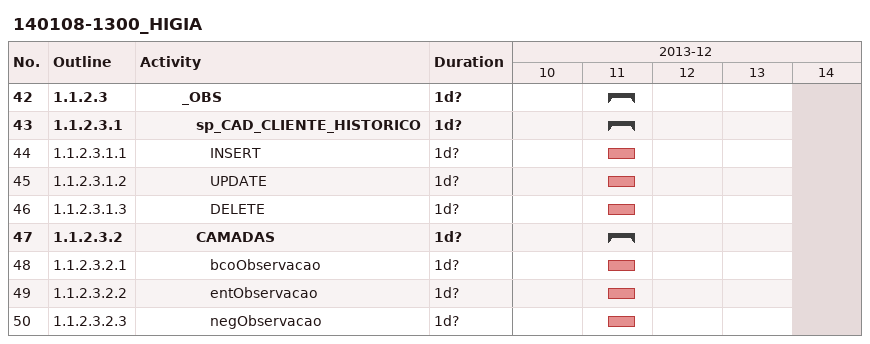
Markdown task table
140108-1300_HIGIA

| ID | WBS | Task | Duration | Start | Finish |
|---|---|---|---|---|---|
| 42 | 1.1.2.3 | **_OBS** | 1d? | 2013-12-11 | 2013-12-11 |
| 43 | 1.1.2.3.1 | **sp_CAD_CLIENTE_HISTORICO** | 1d? | 2013-12-11 | 2013-12-11 |
| 44 | 1.1.2.3.1.1 | INSERT | 1d? | 2013-12-11 | 2013-12-11 |
| 45 | 1.1.2.3.1.2 | UPDATE | 1d? | 2013-12-11 | 2013-12-11 |
| 46 | 1.1.2.3.1.3 | DELETE | 1d? | 2013-12-11 | 2013-12-11 |
| 47 | 1.1.2.3.2 | **CAMADAS** | 1d? | 2013-12-11 | 2013-12-11 |
| 48 | 1.1.2.3.2.1 | bcoObservacao | 1d? | 2013-12-11 | 2013-12-11 |
| 49 | 1.1.2.3.2.2 | entObservacao | 1d? | 2013-12-11 | 2013-12-11 |
| 50 | 1.1.2.3.2.3 | negObservacao | 1d? | 2013-12-11 | 2013-12-11 |
